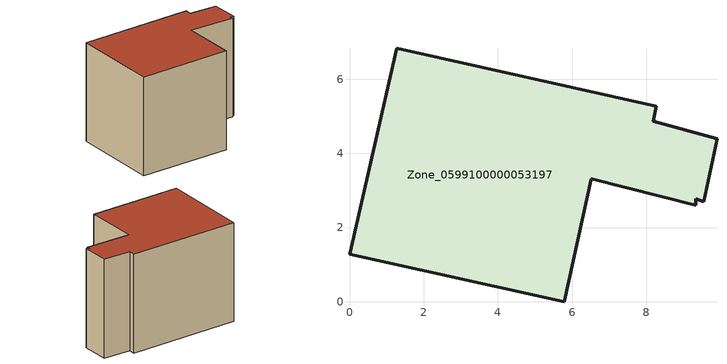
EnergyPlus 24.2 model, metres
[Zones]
Zone_0599100000053197
 floor ground (C_G): 9.34,2.77 9.34,2.61 6.52,3.32 5.79,0 0,1.28 1.28,6.84 8.28,5.27 8.19,4.86 9.91,4.39 9.54,2.7 z0
 wall outside (C_F): 9.54,2.7 9.91,4.39 8.19,4.86 8.28,5.27 1.28,6.84 0,1.28 5.79,0 6.52,3.32 9.34,2.61 9.34,2.77 9.54,2.7 z0:6.36
 roof outside (C_R): 9.34,2.77 9.54,2.7 9.91,4.39 8.19,4.86 8.28,5.27 1.28,6.84 0,1.28 5.79,0 6.52,3.32 9.34,2.61 z6.36
[BUILDING]
Pand.0599100000053197: North Axis=0; Terrain=City; Loads Convergence Tolerance Value=0.04; Temperature Convergence Tolerance Value=0.4; Solar Distribution=FullExterior; Maximum Number of Warmup Days=25; Minimum Number of Warmup Days=1
[Site:Location]
Rotterdam.The.Hague.AP_ZH_NLD Design_Conditions: Latitude=51.96; Longitude=4.45; Time Zone=1; Elevation=-4.5
[SITE:GROUNDTEMPERATURE:BUILDINGSURFACE]
18, 18, 18, 18, 18, 18, 18, 18, 18, 18, 18, 18
[MATERIAL] Thermal Absorptance=0.9; Solar Absorptance=0.7; Visible Absorptance=0.7
Name | Roughness | Thickness | Conductivity | Density | Specific Heat
G.TC.1946 | MediumSmooth | 0.15 | 1 | 540 | 1210
F.TC.1946 | Rough | 0.3 | 0.857143 | 1920 | 840
R.TC.1946 | MediumRough | 0.2 | 0.909091 | 1500 | 1000
[CONSTRUCTION]
C_G: G.TC.1946
C_F: F.TC.1946
C_R: R.TC.1946
[ZONE]
Zone_0599100000053197: Type=1; Multiplier=1; Ceiling Height=Autocalculate; Volume=Autocalculate; Floor Area=autocalculate; Part of Total Floor Area=Yes
[ZONEINFILTRATION:DESIGNFLOWRATE]
Infil_Zone_0599100000053197: Zone or ZoneList or Space or SpaceList=Zone_0599100000053197; Schedule=AlwaysOn; Design Flow Rate Calculation Method=Flow/Area; Flow Rate per Floor Area=0.003; Constant Term Coefficient=1; Temperature Term Coefficient=0; Velocity Term Coefficient=0; Velocity Squared Term Coefficient=0
[HVACTEMPLATE:ZONE:IDEALLOADSAIRSYSTEM]
Zone_0599100000053197: Maximum Heating Supply Air Temperature=50; Minimum Cooling Supply Air Temperature=13; Maximum Heating Supply Air Humidity Ratio=0.0156; Minimum Cooling Supply Air Humidity Ratio=0.0077; Heating Limit=NoLimit; Cooling Limit=NoLimit; Dehumidification Control Type=ConstantSensibleHeatRatio; Cooling Sensible Heat Ratio=0.7; Dehumidification Setpoint=60; Humidification Control Type=None; Humidification Setpoint=30; Outdoor Air Method=None; Outdoor Air Flow Rate per Person=0.00944; Outdoor Air Flow Rate per Zone Floor Area=0; Outdoor Air Flow Rate per Zone=0; Demand Controlled Ventilation Type=None; Outdoor Air Economizer Type=NoEconomizer; Heat Recovery Type=None; Sensible Heat Recovery Effectiveness=0.7; Latent Heat Recovery Effectiveness=0.65
[ZONECONTROL:THERMOSTAT]
ThermostatControl_Zone_0599100000053197: Zone or ZoneList=Zone_0599100000053197; Control Type Schedule=DualSetpointControlType; Control 1=Thermostat_Zone_0599100000053197; Temperature Difference Between Cutout And Setpoint=0
[THERMOSTATSETPOINT:DUALSETPOINT]
Thermostat_Zone_0599100000053197: Heating Setpoint Temperature Schedule=HeatingSetpoint_Zone_0599100000053197; Cooling Setpoint Temperature Schedule=CoolingSetpoint_Zone_0599100000053197
[SCHEDULE:COMPACT]
HeatingSetpoint_Zone_0599100000053197: Through: 12/31, For: AllDays, Until: 24:00, 21
CoolingSetpoint_Zone_0599100000053197: Through: 12/31, For: AllDays, Until: 24:00, 24
DualSetpointControlType: Through: 12/31, For: AllDays, Until: 24:00, 4
AlwaysOn: Through: 12/31, For: AllDays, Until: 24:00, 1
